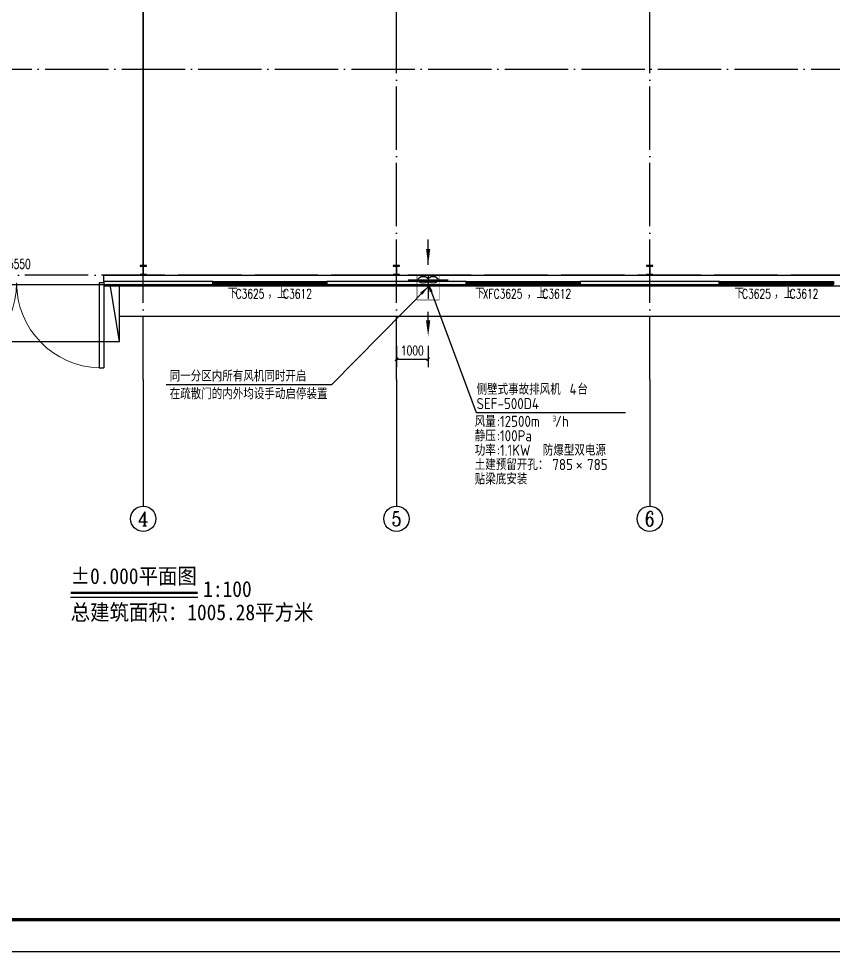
# Model space of a CAD drawing. Extents: x 4773402 to 7068445, y -422737 to 2032183.
# Drawn here: x 4812032 to 4837768, y -422737 to -393275 of the extents above; entities that cross this region are included whole.
import ezdxf
from ezdxf.enums import TextEntityAlignment as Align

# ---------------------------------------------------------------- set-up
doc = ezdxf.new("R2010")
doc.units = 0
doc.header["$LTSCALE"] = 1000
doc.header["$MEASUREMENT"] = 0
for name, pattern in [('CENTER2', [1.125, 0.75, -0.125, 0.125, -0.125]), ('DASH', [0.35, 0.25, -0.1]), ('DOTE', [2.42, 2, -0.2, 0.02, -0.2])]:
    doc.linetypes.add(name, pattern=pattern)
doc.layers.get('0').update_dxf_attribs({"linetype": 'CONTINUOUS'})
doc.layers.get('Defpoints').update_dxf_attribs({"linetype": 'CONTINUOUS'})
doc.layers.add('_0', color=7, linetype='CONTINUOUS', lineweight=25)
for name, color, linetype in [('AXIS', 3, 'CONTINUOUS'), ('AXIS_TEXT', 7, 'CONTINUOUS'), ('DIM_LEAD', 3, 'CONTINUOUS'), ('DOTE', 252, 'CONTINUOUS'), ('DUCT-排烟中心线', 5, 'CENTER2'), ('DUCT-排烟管', 2, 'CONTINUOUS'), ('DUCT-送风标注', 3, 'CONTINUOUS'), ('Prof', 2, 'CONTINUOUS'), ('PUB_TITLE', 4, 'CONTINUOUS'), ('PUB_WALL', 9, 'CONTINUOUS'), ('STAIR', 251, 'CONTINUOUS'), ('TH_DIM', 3, 'CONTINUOUS'), ('WALL-MOVE', 6, 'CONTINUOUS'), ('WINDOW', 4, 'CONTINUOUS'), ('WINDOW_TEXT', 7, 'CONTINUOUS'), ('图名', 15, 'CONTINUOUS')]:
    doc.layers.add(name, color=color, linetype=linetype)
doc.styles.add('_TCH_AXIS', font='COMPLEX', dxfattribs={"bigfont": 'GBCBIG'})
doc.styles.add('_TCH_DIM_T3', font='SIMPLEX', dxfattribs={"width": 0.705882, "bigfont": 'GBCBIG'})
doc.styles.add('_TCH_WINDOW', font='SIMPLEX', dxfattribs={"height": 3.5, "bigfont": 'GBCBIG'})
doc.styles.add('COMPLEX', font='COMPLEX')
doc.styles.get("Standard").update_dxf_attribs({"font": 'SCEIE', "bigfont": 'SCEIC'})
doc.styles.add('宋体', font='', dxfattribs={"width": 0.7})
doc.styles.get('宋体').set_extended_font_data('SimSun')
doc.dimstyles.new('_TCH_ARCH&&100', dxfattribs={"dimtxt": 297.5, "dimasz": 100, "dimexe": 250, "dimexo": 300, "dimgap": 126.25, "dimtad": 1, "dimdec": 0, "dimzin": 0, "dimdsep": 46, "dimtxsty": '_TCH_DIM_T3', "dimblk": 'ARCHTICK', "dimcen": 0.09, "dimclrt": 7, "dimazin": 2, "dimtfac": 1, "dimtdec": 0, "dimtix": 1, "dimtmove": 2, "dimatfit": 3, "dimfxl": 0, "dimtolj": 1, "dimtzin": 0, "dimarcsym": 0})

# ---------------------------------------------------------------- blocks, each defined once
blk = doc.blocks.new('$DorLib2D$00000002')
for p, q in [((-0.5, 0), (-0.5, 0.4875)), ((-0.475, 0.4875), (-0.5, 0.4875)), ((-0.475, 0), (-0.475, 0.4875)), ((0.475, 0), (0.475, 0.4875)), ((0.475, 0.4875), (0.5, 0.4875)), ((0.5, 0), (0.5, 0.4875)), ((-0.5, 0), (-0.475, 0)), ((0.5, 0), (0.475, 0))]:
    blk.add_line(p, q)
at = {"lineweight": 13}
for centre, start, end in [((-0.4875, 0), 0, 88.5307), ((0.4875, 0), 91.4693, 180)]:
    blk.add_arc(centre, 0.4875, start, end, dxfattribs=at)
blk = doc.blocks.new('$TCHSYS$WIN2D')
for p, q in [((-0.5, 0.5), (0.5, 0.5)), ((-0.5, 0.5), (-0.5, -0.5)), ((0.5, 0.5), (0.5, -0.5)), ((0.5, 0.1667), (-0.5, 0.1667)), ((0.5, -0.1667), (-0.5, -0.1667)), ((-0.5, -0.5), (0.5, -0.5))]:
    blk.add_line(p, q)
blk = doc.blocks.new('_AXISO')
blk.add_circle((0, 0), 0.5)
at = {"layer": 'AXIS_TEXT', "style": 'COMPLEX', "width": 1.041667}
blk.add_attdef('A', text='', height=0.56, dxfattribs=at).set_placement((-0.25, -0.28), (0.25, -0.28), align=Align.FIT)
blk = doc.blocks.new('SEF-550')
at = {"color": 2}
blk.add_line((-150, 630, -5400), (-150, -630, -5400), dxfattribs=at)
at = {"color": 2, "const_width": 20, "elevation": -2700}
blk.add_lwpolyline([(-300, 350), (-300, -350)], dxfattribs=at)
for centre in [(-150, 158, -2700), (-150, -157, -2700)]:
    blk.add_ellipse(centre, major_axis=(0, -158), ratio=0.68873)
at = {"layer": 'DIM_LEAD'}
for p, q in [((-1436, 0), (-1159, 0)), ((324, 0), (1123, 0))]:
    blk.add_line(p, q, dxfattribs=at)
for points in [[(-1936, 0, 0, 133, 0), (-1436, 0, 0, 0, 0)], [(324, 0, 0, 133, 0), (824, 0, 0, 0, 0)]]:
    blk.add_lwpolyline(points, format="xyseb", dxfattribs=at)
at = {"layer": 'DUCT-排烟中心线'}
blk.add_line((0, 0), (-790, 0), dxfattribs=at)
at = {"layer": 'DUCT-排烟管', "const_width": 15}
for points in [[(0, 350), (-790, 350)], [(-790, 350), (-790, -350)], [(0, -350), (0, 350)], [(-790, -350), (0, -350)]]:
    blk.add_lwpolyline(points, dxfattribs=at)
blk = doc.blocks.new('_ArchTick')
at = {"color": 0, "linetype": 'ByBlock', "const_width": 0.4}
blk.add_lwpolyline([(-0.5, -0.5), (0.5, 0.5)], dxfattribs=at)
blk = doc.blocks.new('*D175')
at = {"layer": 'Defpoints', "color": 0}
for p in [(4823968, -403310), (4824968, -403310), (4824968, -404035)]:
    blk.add_point(p, dxfattribs=at)
at = {"layer": 'TH_DIM', "color": 0, "lineweight": -2}
for p, q in [((4823968, -403610), (4823968, -404285)), ((4824968, -403610), (4824968, -404285)), ((4823968, -404035), (4824968, -404035))]:
    blk.add_line(p, q, dxfattribs=at)
at = {"layer": 'TH_DIM', "color": 0, "lineweight": -2, "xscale": 100, "yscale": 100, "zscale": 100, "rotation": 180}
blk.add_blockref('_ArchTick', (4823968, -404035), dxfattribs=at)
at = {"layer": 'TH_DIM', "color": 0, "lineweight": -2, "xscale": 100, "yscale": 100, "zscale": 100}
blk.add_blockref('_ArchTick', (4824968, -404035), dxfattribs=at)
at = {"layer": 'TH_DIM', "color": 7, "insert": (4824468, -403760), "char_height": 297.5, "attachment_point": 5, "style": '_TCH_DIM_T3'}
blk.add_mtext('\\A1;1000', dxfattribs=at)

msp = doc.modelspace()

# ---------------------------------------------------------------- hatches: boundary and pattern name
at = {"layer": 'Prof', "linetype": 'ByBlock'}
for points in [[(4815978.1, -401089.6), (4816068.1, -401089.6), (4816068.1, -401073.6), (4815868.1, -401073.6), (4815868.1, -401089.6), (4815958.1, -401089.6), (4815958.1, -401357.6), (4815868.1, -401357.6), (4815868.1, -401373.6), (4816068.1, -401373.6), (4816068.1, -401357.6), (4815978.1, -401357.6)], [(4823978.1, -401089.6), (4824068.1, -401089.6), (4824068.1, -401073.6), (4823868.1, -401073.6), (4823868.1, -401089.6), (4823958.1, -401089.6), (4823958.1, -401357.6), (4823868.1, -401357.6), (4823868.1, -401373.6), (4824068.1, -401373.6), (4824068.1, -401357.6), (4823978.1, -401357.6)], [(4831978.1, -401089.6), (4832068.1, -401089.6), (4832068.1, -401073.6), (4831868.1, -401073.6), (4831868.1, -401089.6), (4831958.1, -401089.6), (4831958.1, -401357.6), (4831868.1, -401357.6), (4831868.1, -401373.6), (4832068.1, -401373.6), (4832068.1, -401357.6), (4831978.1, -401357.6)]]:
    msp.add_hatch(color=256, dxfattribs=at).paths.add_polyline_path(points)
at = {"layer": 'PUB_WALL'}
for points in [[(4818168.1, -401573.6), (4814718.1, -401573.6), (4814748.1, -401603.6), (4818138.1, -401603.6)], [(4814718.1, -401573.6), (4814718.1, -401673.6), (4814748.1, -401643.6), (4814748.1, -401603.6)], [(4818168.1, -401673.6), (4818168.1, -401573.6), (4818138.1, -401603.6), (4818138.1, -401643.6)], [(4826168.1, -401573.6), (4821768.1, -401573.6), (4821798.1, -401603.6), (4826138.1, -401603.6)], [(4821768.1, -401573.6), (4821768.1, -401673.6), (4821798.1, -401643.6), (4821798.1, -401603.6)], [(4826168.1, -401673.6), (4826168.1, -401573.6), (4826138.1, -401603.6), (4826138.1, -401643.6)], [(4834168.1, -401573.6), (4829768.1, -401573.6), (4829798.1, -401603.6), (4834138.1, -401603.6)], [(4829768.1, -401573.6), (4829768.1, -401673.6), (4829798.1, -401643.6), (4829798.1, -401603.6)], [(4834168.1, -401673.6), (4834168.1, -401573.6), (4834138.1, -401603.6), (4834138.1, -401643.6)], [(4814718.1, -401673.6), (4818168.1, -401673.6), (4818138.1, -401643.6), (4814748.1, -401643.6)], [(4821768.1, -401673.6), (4826168.1, -401673.6), (4826138.1, -401643.6), (4821798.1, -401643.6)], [(4829768.1, -401673.6), (4834168.1, -401673.6), (4834138.1, -401643.6), (4829798.1, -401643.6)]]:
    msp.add_hatch(color=256, dxfattribs=at).paths.add_polyline_path(points)

# ---------------------------------------------------------------- linework, layer by layer
at = {"layer": '_0', "color": 0}
for p, q in [((4814718.1, -401573.6), (4814718.1, -401373.6)), ((4814718.1, -401673.6), (4814718.1, -401713.6))]:
    msp.add_line(p, q, dxfattribs=at)
at = {"layer": '_0', "color": 0, "linetype": 'DASH', "const_width": 50}
msp.add_lwpolyline([(4815968.1, -381673.6), (4815968.1, -401073.6)], dxfattribs=at)
at = {"layer": '_0', "color": 0}
for points in [[(4814718.1, -401373.6), (4840068.1, -401373.6), (4840068.1, -394123.6)], [(4814718.1, -401713.6), (4840408.1, -401713.6), (4840408.1, -394123.6)]]:
    msp.add_lwpolyline(points, dxfattribs=at)
at = {"layer": 'AXIS', "color": 0}
for p, q in [((4815968.1, -404673.6), (4815968.1, -408673.6)), ((4823968.1, -404673.6), (4823968.1, -408673.6)), ((4831968.1, -404673.6), (4831968.1, -408673.6))]:
    msp.add_line(p, q, dxfattribs=at)
at = {"layer": 'DIM_LEAD', "color": 0}
for p, q in [((4824995.8, -401713.6), (4821910.3, -404842.2)), ((4821910.3, -404842.2), (4816697.3, -404842.2))]:
    msp.add_line(p, q, dxfattribs=at)
msp.add_lwpolyline([(4824995.8, -401713.6, 0, 93.3, 0), (4824750, -401962.8, 0, 0, 0)], format="xyseb", dxfattribs=at)
at = {"layer": 'DOTE', "linetype": 'DOTE'}
for p, q in [((4815968.1, -404673.6), (4815968.1, -378073.6)), ((4823968.1, -404673.6), (4823968.1, -378073.6)), ((4831968.1, -404673.6), (4831968.1, -378073.6)), ((4788668.1, -394873.6), (4843268.1, -394873.6)), ((4843268.1, -401373.6), (4788668.1, -401373.6))]:
    msp.add_line(p, q, dxfattribs=at)
at = {"layer": 'DUCT-送风标注'}
for p, q in [((4824943.7, -401573.6), (4826484.1, -405715.3)), ((4824943.7, -401573.6), (4826484.1, -405715.3)), ((4826484.1, -405715.3), (4831205.1, -405715.3))]:
    msp.add_line(p, q, dxfattribs=at)
msp.add_lwpolyline([(4824943.7, -401573.6, 0, 93.3, 0), (4825065.7, -401901.6, 0, 0, 0)], format="xyseb", dxfattribs=at)
msp.add_lwpolyline([(4824943.7, -401573.6, 0, 93.3, 0), (4825065.7, -401901.6, 0, 0, 0)], format="xyseb", dxfattribs=at)
at = {"layer": 'Prof', "linetype": 'ByBlock'}
for points in [[(4815868.1, -401373.6), (4816068.1, -401373.6), (4816068.1, -401357.6), (4815978.1, -401357.6), (4815978.1, -401089.6), (4816068.1, -401089.6), (4816068.1, -401073.6), (4815868.1, -401073.6), (4815868.1, -401089.6), (4815958.1, -401089.6), (4815958.1, -401357.6), (4815868.1, -401357.6)], [(4823868.1, -401373.6), (4824068.1, -401373.6), (4824068.1, -401357.6), (4823978.1, -401357.6), (4823978.1, -401089.6), (4824068.1, -401089.6), (4824068.1, -401073.6), (4823868.1, -401073.6), (4823868.1, -401089.6), (4823958.1, -401089.6), (4823958.1, -401357.6), (4823868.1, -401357.6)], [(4831868.1, -401373.6), (4832068.1, -401373.6), (4832068.1, -401357.6), (4831978.1, -401357.6), (4831978.1, -401089.6), (4832068.1, -401089.6), (4832068.1, -401073.6), (4831868.1, -401073.6), (4831868.1, -401089.6), (4831958.1, -401089.6), (4831958.1, -401357.6), (4831868.1, -401357.6)]]:
    msp.add_lwpolyline(points, close=True, dxfattribs=at)
at = {"layer": 'PUB_TITLE', "color": 4}
msp.add_lwpolyline([(4773407.2, -422737.3), (4857507.2, -422737.3), (4857507.2, -363337.3), (4773407.2, -363337.3)], close=True, dxfattribs=at)
at = {"layer": 'PUB_TITLE', "color": 4, "const_width": 100}
msp.add_lwpolyline([(4775907.2, -421737.3), (4856507.2, -421737.3), (4856507.2, -364337.3), (4775907.2, -364337.3)], close=True, dxfattribs=at)
at = {"layer": 'STAIR'}
for p, q in [((4815218.1, -403473.6), (4814918.1, -401673.6)), ((4815218.1, -403473.6), (4815218.1, -401673.6)), ((4808718.1, -403473.6), (4815218.1, -403473.6))]:
    msp.add_line(p, q, dxfattribs=at)
msp.add_lwpolyline([(4815218.1, -402673.6), (4841368.1, -402673.6), (4841368.1, -394623.6)], dxfattribs=at)
at = {"layer": 'WALL-MOVE'}
for p, q in [((4818168.1, -401573.6), (4814718.1, -401573.6)), ((4814718.1, -401573.6), (4814718.1, -401673.6)), ((4818168.1, -401673.6), (4818168.1, -401573.6)), ((4826168.1, -401573.6), (4821768.1, -401573.6)), ((4821768.1, -401573.6), (4821768.1, -401673.6)), ((4826168.1, -401673.6), (4826168.1, -401573.6)), ((4834168.1, -401573.6), (4829768.1, -401573.6)), ((4829768.1, -401573.6), (4829768.1, -401673.6)), ((4834168.1, -401673.6), (4834168.1, -401573.6)), ((4814718.1, -401673.6), (4818168.1, -401673.6)), ((4821768.1, -401673.6), (4826168.1, -401673.6)), ((4829768.1, -401673.6), (4834168.1, -401673.6))]:
    msp.add_line(p, q, dxfattribs=at)
at = {"layer": 'WINDOW'}
msp.add_line((4809218.1, -401673.6), (4814718.1, -401673.6), dxfattribs=at)
at = {"layer": '图名'}
msp.add_line((4813668.2, -411544.7), (4817693, -411544.7), dxfattribs=at)
at = {"layer": '图名', "const_width": 70, "elevation": 23999.8}
msp.add_lwpolyline([(4813678, -411411.5), (4817683.2, -411411.5)], dxfattribs=at)

# ---------------------------------------------------------------- block references
at = {"rotation": 89.9999999999568}
msp.add_blockref('SEF-550', (4824968.1, -401373.6), dxfattribs=at)
at = {"layer": 'AXIS', "color": 0}
ref = msp.add_blockref('_AXISO', (4815968.1, -409073.6), dxfattribs=dict(at, xscale=800, yscale=800, zscale=800))
ref.add_attrib('A', '4', dxfattribs={"layer": 'AXIS_TEXT', "color": 0, "height": 445.4, "style": '_TCH_AXIS'}).set_placement((4815798.4, -409296.3), (4816137.8, -409296.3), align=Align.FIT)
ref = msp.add_blockref('_AXISO', (4823968.1, -409073.6), dxfattribs=dict(at, xscale=800, yscale=800, zscale=800))
ref.add_attrib('A', '5', dxfattribs={"layer": 'AXIS_TEXT', "color": 0, "height": 465.9, "style": '_TCH_AXIS'}).set_placement((4823812.7, -409306.6), (4824123.4, -409306.6), align=Align.FIT)
ref = msp.add_blockref('_AXISO', (4831968.1, -409073.6), dxfattribs=dict(at, xscale=800, yscale=800, zscale=800))
ref.add_attrib('A', '6', dxfattribs={"layer": 'AXIS_TEXT', "color": 0, "height": 465.9, "style": '_TCH_AXIS'}).set_placement((4831812.7, -409306.6), (4832123.4, -409306.6), align=Align.FIT)
at = {"layer": 'WINDOW'}
ref = msp.add_blockref('$DorLib2D$00000002', (4811968.1, -401623.6), dxfattribs=dict(at, xscale=5500, yscale=-5500, zscale=5500))
ref.add_attrib('A', 'M5550', (4811478.1, -401173.4), dxfattribs={"layer": 'WINDOW_TEXT', "height": 297.5, "style": '_TCH_WINDOW', "width": 0.705882})
at = {"layer": 'WINDOW', "xscale": 3600, "yscale": 100, "zscale": 3600}
for p in [(4819968.1, -401623.6), (4827968.1, -401623.6), (4835968.1, -401623.6)]:
    msp.add_blockref('$TCHSYS$WIN2D', p, dxfattribs=at)

# ---------------------------------------------------------------- texts
at = {"layer": 'DIM_LEAD', "color": 7}
for s, p in [('同一分区内所有风机同时开启', (4816802.3, -404737.2)), ('在疏散门的内外均设手动启停装置', (4816802.3, -405297.2))]:
    msp.add_text(s, height=350, dxfattribs=at).set_placement(p)
at = {"layer": 'DUCT-送风标注', "color": 7}
for s, height, p in [('侧壁式事故排风机', 350, (4826495.8, -405155.3)), ('4', 350, (4829433.3, -405155.3)), ('台', 350, (4829683.3, -405155.3)), ('SEF-500D4', 350, (4826495.8, -405610.3)), ('风量', 350, (4826439.3, -406170.3)), (':12500m', 350, (4827139.3, -406170.3)), ('3', 175, (4828889.3, -405995.3)), ('/h', 350, (4828976.8, -406170.3)), ('静压', 350, (4826439.3, -406625.3)), (':100Pa', 350, (4827139.3, -406625.3)), ('功率', 350, (4826439.3, -407080.3)), (':1.1KW', 350, (4827139.3, -407080.3)), ('防爆型双电源', 350, (4828589.3, -407080.3)), ('土建预留开孔：', 350, (4826439.3, -407535.3)), ('785', 350, (4828889.3, -407535.3)), ('×', 350, (4829639.3, -407535.3)), ('785', 350, (4829989.3, -407535.3)), ('贴梁底安装', 350, (4826439.3, -407990.3))]:
    msp.add_text(s, height=height, dxfattribs=at).set_placement(p)
at = {"layer": 'WINDOW_TEXT', "style": '_TCH_WINDOW'}
for s, height, p in [('下', 337.6, (4818639.4, -402113.6)), ('，上', 337.59, (4819895.2, -402113.6)), ('下', 337.6, (4826449.4, -402113.6)), ('，上', 337.59, (4828085.2, -402113.6)), ('下', 337.6, (4834639.4, -402113.6)), ('，上', 337.59, (4835895.2, -402113.6))]:
    msp.add_text(s, height=height, dxfattribs=at).set_placement(p)
at = {"layer": 'WINDOW_TEXT', "style": '_TCH_WINDOW', "width": 0.705882}
for s, p in [('C3625', (4818885.2, -402113.6)), ('C3612', (4820386.7, -402113.6)), ('XFC3625', (4826695.2, -402113.6)), ('C3612', (4828576.7, -402113.6)), ('C3625', (4834885.2, -402113.6)), ('C3612', (4836386.7, -402113.6))]:
    msp.add_text(s, height=297.5, dxfattribs=at).set_placement(p)
at = {"layer": '图名', "style": '宋体', "width": 0.9}
for s, p in [('%%P0.000平面图', (4813676.3, -411132.9)), ('1:100', (4817863, -411541.6)), ('总建筑面积：1005.28平方米', (4813676.3, -412276.8))]:
    msp.add_text(s, height=500, dxfattribs=at).set_placement(p)

# ---------------------------------------------------------------- dimensions: what is measured, and where the dimension line sits
at = {"layer": 'TH_DIM', "color": 0}
dim = msp.add_aligned_dim(p1=(4823968.1, -403310), p2=(4824968.1, -403310), distance=-725.1, dimstyle='_TCH_ARCH&&100', dxfattribs=at)
dim.commit()
dim.dimension.update_dxf_attribs({"geometry": '*D175', "text_midpoint": (4824468.1, -403760.1)})

doc.saveas('drawing.dxf')
